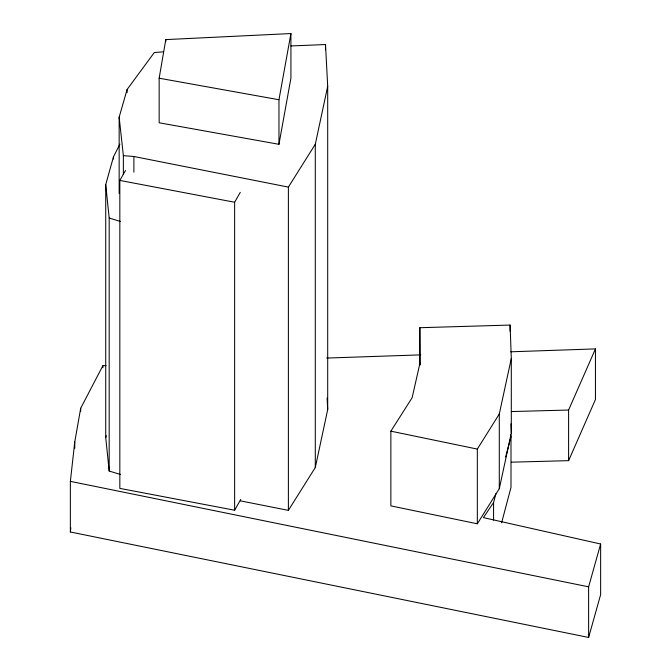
<?xml version="1.0" encoding="UTF-8"?>
<svg xmlns="http://www.w3.org/2000/svg" width="671" height="671" viewBox="0 0 671 671"><rect width="100%" height="100%" fill="white"/><g stroke="black" fill="none" stroke-linecap="round" stroke-linejoin="round"><path stroke-width="1.01" d="M495.978 493.453L493.571 502.562L483.38 517.609L600.637 544.005L600.637 594.623L588.618 637.45L70.363 531.986L70.363 481.367L74.758 441.988L80.688 408.27L102.864 365.703L106.001 365.603M70.363 531.986L70.824 527.842M159.153 78.213L165.787 39.597L290.92 33.55L290.92 78.113L278.96 144.307L159.153 122.776L159.153 78.213L278.96 99.744L278.96 144.307M278.96 99.744L290.92 33.55M240.302 500.834L288.387 510.363L315.295 467.528L315.295 144.265L327.7 86.307L325.519 44.546L290.962 45.947M315.295 467.528L327.7 409.562L327.7 86.307M419.836 327.716L420.046 362.793L412.137 397.702L390.866 431.168L390.866 505.884L477.324 523.799L499.291 488.714L499.291 414.007L511.302 358.44L510.094 325.058L419.836 327.716L419.836 365.074M499.291 488.714L511.302 433.147L511.302 358.44M505.632 456.993L511 436.737L510.774 434.724M501.614 522.801L511 487.356L511 436.737M120.629 474.531L109.18 471.034L105.733 437.651L105.733 184.642L113.433 156.947L119.899 144.114M105.733 437.651L106.278 435.672M588.618 637.45L588.618 586.831L600.637 544.005M119.153 193.55L119.153 117.182L127.096 89.503L154.305 52.531L163.565 51.818M511.336 462.176L568.597 460.658L568.597 410.04L595.445 348.903L510.732 351.797M568.597 460.658L595.445 399.53L595.445 348.903M240.788 499.425L234.632 510.22L119.832 488.396L119.832 180.424L125.477 170.535M234.632 510.22L234.632 202.248L240.277 192.359M477.324 523.799L477.324 449.084L499.291 414.007M288.387 510.363L288.387 187.108L315.295 144.265M326.668 358.071L420.792 354.867M511.336 411.558L568.597 410.04M119.153 117.182L123.363 155.647L133.898 156.502L288.387 187.108M119.832 180.424L234.632 202.248M70.363 481.367L588.618 586.831M390.866 431.168L477.324 449.084M105.733 184.642L109.18 218.025L120.629 221.522M327.104 398.079L327.7 409.562M510.967 423.762L511.302 433.147M510.094 325.058L510.094 331.289M493.571 502.562L493.571 520.126M420.046 362.793L420.046 364.865M325.519 44.546L325.519 49.78M165.787 39.597L165.787 41.669M133.898 156.502L133.898 172.195M127.096 89.503L127.096 92.64M123.363 155.647L123.363 174.477M113.433 156.947L113.433 159.035M109.18 218.025L109.18 471.034M102.864 365.703L102.864 367.775M80.688 408.27L80.688 411.365M74.758 441.988L74.758 448.186"/></g></svg>
